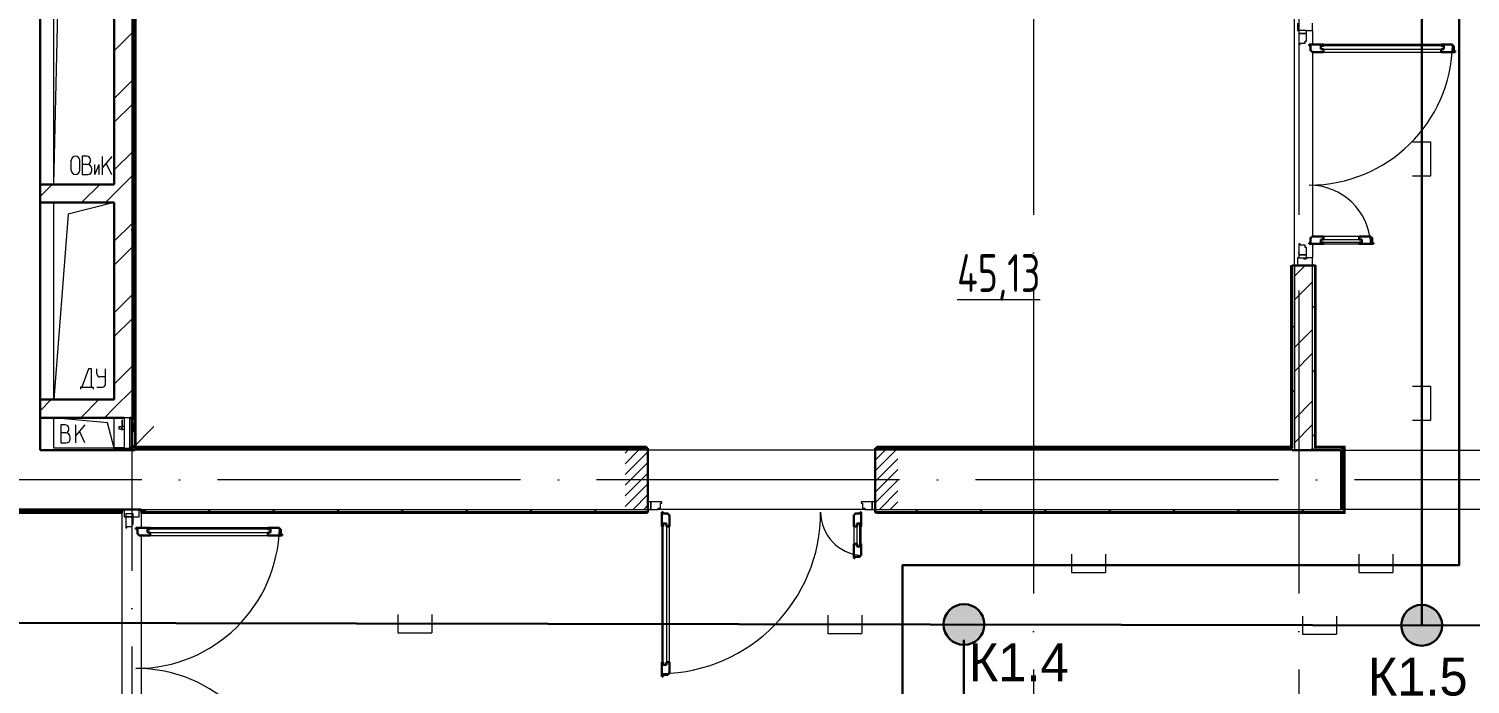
# Model space of a CAD drawing. Header units: millimetres. Extents: x -421858 to 614926, y -468665 to 141641.
# Drawn here: x -41337 to -31828, y -12890 to -8565 of the extents above; entities that cross this region are included whole.
import ezdxf

# ---------------------------------------------------------------- set-up
doc = ezdxf.new("R2010")
doc.units = ezdxf.units.MM
for name, pattern in [('ADSK_Линия сетки', [25, 20, -2.5, 0, -2.5]), ('ADSK_Сверху', [450, 300, -150]), ('ADSK_Штриховая_ш2 п1_5', [4.5, 3, -1.5])]:
    doc.linetypes.add(name, pattern=pattern)
for name, color, linetype, lineweight in [('RC-Линии_связи-Адресные', 5, 'Continuous', 30), ('Витраж', 7, 'Continuous', 9), ('Двери', 252, 'Continuous', 9), ('Линии', 252, 'Continuous', 9), ('лс', 5, 'Continuous', 30), ('Марки помещений', 252, 'Continuous', 20), ('Оборудование', 8, 'Continuous', 18), ('Ограждение', 252, 'Continuous', 9), ('Оси', 252, 'Continuous', 9), ('Перекрытие', 252, 'Continuous', 18), ('Стены внутренние', 7, 'Continuous', 18), ('Стены наружные', 7, 'Continuous', 18), ('Стены разрез', 252, 'Continuous', 30), ('Стены штриховка', 252, 'Continuous', 9), ('СУ Часофикация', 205, 'Continuous', 30)]:
    doc.layers.add(name, color=color, linetype=linetype, lineweight=lineweight)
doc.layers.add('RC-Таблицы', color=7, linetype='Continuous')
doc.layers.add('Двери открывание', color=7, linetype='Continuous', lineweight=9, true_color=0xc0c0c0)
doc.styles.add('GOST Common_3', font='', dxfattribs={"height": 3.5})
doc.styles.add('Mipgost_5', font='', dxfattribs={"height": 250})
doc.styles.get('GOST Common_3').set_extended_font_data('GOST 2.304 type A')
doc.styles.get('Mipgost_5').set_extended_font_data('Mipgost')
pattern_1 = [(0, (-32121.8, 98), (0, 600), []), (90, (-32121.8, 98), (-600, 4e-14), [])]

# ---------------------------------------------------------------- blocks, each defined once
blk = doc.blocks.new('1 этаж')
at = {"layer": 'Двери', "lineweight": 18, "true_color": 0x636466}
h = blk.add_hatch(dxfattribs=at)
h.set_pattern_fill('FP_2', color=251, angle=180, style=0, pattern_type=2)
h.set_pattern_definition([(225, (-36377.8, -11541.73), (35.3553, -35.3553), [])])
h.paths.add_polyline_path([(-35602.8, -11736.7), (-35602.8, -11346.7), (-35752.8, -11346.7), (-35752.8, -11736.7)])
h.paths.add_polyline_path([(-37402.8, -11736.7), (-37252.8, -11736.7), (-37252.8, -11346.7), (-37402.8, -11346.7)])
at = {"layer": 'Ограждение', "true_color": 0x636466}
h = blk.add_hatch(dxfattribs=at)
h.set_pattern_fill('FP_25', color=251, style=0, pattern_type=2)
h.set_pattern_definition(pattern_1)
h.paths.add_polyline_path([(-40637.8, -11331.7), (-40627.8, -11321.7), (-40627.8, -5506.7), (-40637.8, -5516.7), (-40637.8, -11115)])
h = blk.add_hatch(dxfattribs=at)
h.set_pattern_fill('FP_25', color=251, style=0, pattern_type=2)
h.set_pattern_definition(pattern_1)
h.paths.add_polyline_path([(-33002.8, -11331.7), (-33002.8, -10126.7), (-33012.8, -10126.7), (-33012.8, -11321.7)])
h = blk.add_hatch(dxfattribs=at)
h.set_pattern_fill('FP_26', color=251, style=0, pattern_type=2)
h.set_pattern_definition(pattern_1)
h.paths.add_polyline_path([(-32847.8, -11326.7), (-32842.8, -11321.7), (-32842.8, -10126.7), (-32847.8, -10126.7), (-32847.8, -11115)])
h = blk.add_hatch(dxfattribs=at)
h.set_pattern_fill('FP_25', color=251, style=0, pattern_type=2)
h.set_pattern_definition(pattern_1)
h.paths.add_polyline_path([(-37262.8, -11331.7), (-37262.8, -11321.7), (-40627.8, -11321.7), (-40637.8, -11331.7), (-39502.4, -11331.7)])
h = blk.add_hatch(dxfattribs=at)
h.set_pattern_fill('FP_25', color=251, style=0, pattern_type=2)
h.set_pattern_definition(pattern_1)
h.paths.add_polyline_path([(-35742.8, -11331.7), (-33002.8, -11331.7), (-33012.8, -11321.7), (-35742.8, -11321.7)])
h = blk.add_hatch(dxfattribs=at)
h.set_pattern_fill('FP_25', color=251, style=0, pattern_type=2)
h.set_pattern_definition(pattern_1)
h.paths.add_polyline_path([(-32662.8, -11326.7), (-32657.8, -11326.7), (-32652.8, -11321.7), (-32842.8, -11321.7), (-32847.8, -11326.7), (-32677.8, -11326.7)])
h = blk.add_hatch(dxfattribs=at)
h.set_pattern_fill('FP_26', color=251, style=0, pattern_type=2)
h.set_pattern_definition(pattern_1)
h.paths.add_polyline_path([(-40735.3, -11761.7), (-40720.3, -11761.7), (-40720.3, -11751.7), (-40735.3, -11751.7), (-40735.3, -11756.7), (-42692.8, -11756.7), (-42697.8, -11761.7), (-40937.5, -11761.7)])
h = blk.add_hatch(dxfattribs=at)
h.set_pattern_fill('FP_25', color=251, style=0, pattern_type=2)
h.set_pattern_definition(pattern_1)
h.paths.add_polyline_path([(-37262.8, -11761.7), (-37262.8, -11756.7), (-40580.3, -11756.7), (-40580.3, -11751.7), (-40595.3, -11751.7), (-40595.3, -11761.7), (-39502.4, -11761.7)])
h = blk.add_hatch(dxfattribs=at)
h.set_pattern_fill('FP_25', color=251, style=0, pattern_type=2)
h.set_pattern_definition(pattern_1)
h.paths.add_polyline_path([(-32652.8, -11761.7), (-32657.8, -11756.7), (-35742.8, -11756.7), (-35742.8, -11761.7), (-32656.6, -11761.7)])
at = {"color": 251, "lineweight": 18, "true_color": 0x636466}
for p, q in [((-41172.8, -9591.7), (-41172.8, -5651.7)), ((-41172.8, -9591.7), (-41077.8, -5734.9)), ((-40953.9, -9406.4), (-40983.9, -9406.4)), ((-40983.9, -9406.4), (-40983.9, -9526.4)), ((-40789.8, -9408.5), (-40849.8, -9480)), ((-40849.8, -9528.5), (-40849.8, -9408.5)), ((-41058.1, -9497.7), (-41058.1, -9435.1)), ((-41000.8, -9497.7), (-41000.8, -9435.1)), ((-40950.6, -9459.8), (-40983.9, -9459.8)), ((-40930.6, -9439.8), (-40930.6, -9429.8)), ((-40920.6, -9499.8), (-40920.6, -9489.8)), ((-40901.5, -9526.4), (-40872.8, -9459.8)), ((-40901.5, -9526.4), (-40901.5, -9459.8)), ((-40872.8, -9526.4), (-40872.8, -9459.8)), ((-40789.8, -9528.5), (-40825.7, -9451.3)), ((-40983.9, -9526.4), (-40947.3, -9526.4)), ((-41172.8, -11011.7), (-41172.8, -9711.7)), ((-41078.2, -9787.9), (-41172.8, -11011.7)), ((-40772.8, -9711.7), (-41078.2, -9787.9)), ((-40942.1, -10809.2), (-40986, -10929.1)), ((-40922.5, -10809.2), (-40942.1, -10809.2)), ((-40922.6, -10929.2), (-40922.5, -10809.2)), ((-40888.4, -10842.6), (-40888.3, -10809.3)), ((-40831.1, -10909.4), (-40831, -10809.4)), ((-40996, -10929.1), (-40996, -10944.1)), ((-40986, -10929.1), (-40996, -10929.1)), ((-40986, -10929.1), (-40922.6, -10929.2)), ((-40922.6, -10929.2), (-40912.6, -10929.2)), ((-40912.6, -10929.2), (-40912.7, -10944.2)), ((-40888.5, -10929.3), (-40851.1, -10929.3)), ((-40831, -10862.7), (-40868.4, -10862.6)), ((-40818, -11166.5), (-41172.8, -11131.7)), ((-41172.8, -11331.7), (-41172.8, -11131.7)), ((-41096.7, -11178), (-41126.7, -11178)), ((-41126.7, -11178), (-41126.7, -11298)), ((-41073.3, -11211.3), (-41073.3, -11201.3)), ((-40966.7, -11178), (-41026.7, -11249.5)), ((-41026.7, -11298), (-41026.7, -11178)), ((-40772.8, -11331.7), (-40818, -11166.5)), ((-41093.3, -11231.3), (-41126.7, -11231.3)), ((-41126.7, -11298), (-41090, -11298)), ((-41063.3, -11271.3), (-41063.3, -11261.3)), ((-40966.7, -11298), (-41002.6, -11220.9)), ((-40772.8, -11331.7), (-41172.8, -11331.7))]:
    blk.add_line(p, q, dxfattribs=at)
for centre, radius, start, end in [((-41029.4, -9435.1), 28.7, 0, 180), ((-40953.9, -9429.8), 23.3, 0, 90), ((-41029.4, -9497.7), 28.7, 180, 0), ((-40950.6, -9439.8), 20, 270, 0), ((-40950.6, -9489.8), 30, 0, 90), ((-40947.3, -9499.8), 26.7, 270, 0), ((-40868.4, -10842.6), 20, 179.91297, 269.91297), ((-40851.1, -10909.3), 20, 269.91297, 359.91297), ((-41096.7, -11201.3), 23.3, 0, 90), ((-41093.3, -11211.3), 20, 270, 0), ((-41093.3, -11261.3), 30, 0, 90), ((-41090, -11271.3), 26.7, 270, 0)]:
    blk.add_arc(centre, radius, start, end, dxfattribs=at)
at = {"layer": 'Витраж', "color": 251, "lineweight": 18, "true_color": 0x636466, "extrusion": (0, 0, -1)}
for p, q in [((-32967.8, -8526.7), (-32967.8, -8576.7)), ((-32867.8, -8576.7), (-32867.8, -8526.7)), ((-32967.8, -8576.7), (-32957.8, -8576.7)), ((-32907.8, -8576.7), (-32867.8, -8576.7)), ((-32967.8, -10076.7), (-32967.8, -10126.7)), ((-32957.8, -10076.7), (-32967.8, -10076.7)), ((-32867.8, -10076.7), (-32907.8, -10076.7)), ((-32867.8, -10126.7), (-32867.8, -10076.7)), ((-32967.8, -10126.7), (-32867.8, -10126.7))]:
    blk.add_line(p, q, dxfattribs=at)
at = {"layer": 'Витраж', "color": 251, "lineweight": 18, "true_color": 0x636466}
for p, q in [((-40707.8, -11736.7), (-40707.8, -11786.7)), ((-40607.8, -11736.7), (-40707.8, -11736.7)), ((-40707.8, -11786.7), (-40697.8, -11786.7)), ((-40647.8, -11786.7), (-40607.8, -11786.7)), ((-40607.8, -11786.7), (-40607.8, -11736.7))]:
    blk.add_line(p, q, dxfattribs=at)
at = {"layer": 'Двери', "color": 251, "true_color": 0x636466}
for p, q in [((-32907.8, -8576.7), (-32957.8, -8576.7)), ((-32957.8, -8576.7), (-32957.8, -8596.7)), ((-32957.8, -8596.7), (-32907.8, -8596.7)), ((-32907.8, -8596.7), (-32957.8, -8596.7)), ((-32957.8, -8596.7), (-32957.8, -8668.7)), ((-32915.8, -8659.7), (-32915.8, -8645.7)), ((-32915.8, -8645.7), (-32907.8, -8645.7)), ((-32907.8, -8596.7), (-32907.8, -8576.7)), ((-32907.8, -8645.7), (-32907.8, -8596.7)), ((-32957.8, -8668.7), (-32949.8, -8668.7)), ((-32949.8, -8668.7), (-32949.8, -8659.7)), ((-32949.8, -8659.7), (-32915.8, -8659.7)), ((-32813.8, -8677.7), (-32813.8, -8698.7)), ((-32001.8, -8677.7), (-32813.8, -8677.7)), ((-32813.8, -8698.7), (-32001.8, -8698.7)), ((-32019.8, -8668.7), (-32795.8, -8668.7)), ((-32795.8, -8718.7), (-32019.8, -8718.7)), ((-32001.8, -8698.7), (-32001.8, -8677.7)), ((-32813.8, -9954.7), (-32541.8, -9954.7)), ((-32813.8, -9975.7), (-32813.8, -9954.7)), ((-32541.8, -9975.7), (-32813.8, -9975.7)), ((-32559.8, -9934.7), (-32795.8, -9934.7)), ((-32541.8, -9954.7), (-32541.8, -9975.7)), ((-32949.8, -9984.7), (-32957.8, -9984.7)), ((-32957.8, -9984.7), (-32957.8, -10056.7)), ((-32907.8, -10056.7), (-32957.8, -10056.7)), ((-32957.8, -10056.7), (-32957.8, -10076.7)), ((-32957.8, -10056.7), (-32907.8, -10056.7)), ((-32957.8, -10076.7), (-32907.8, -10076.7)), ((-32949.8, -9993.7), (-32949.8, -9984.7)), ((-32915.8, -9993.7), (-32949.8, -9993.7)), ((-32915.8, -10007.7), (-32915.8, -9993.7)), ((-32907.8, -10007.7), (-32915.8, -10007.7)), ((-32907.8, -10056.7), (-32907.8, -10007.7)), ((-32907.8, -10076.7), (-32907.8, -10056.7)), ((-32795.8, -9984.7), (-32559.8, -9984.7)), ((-37252.8, -11686.7), (-37252.8, -11736.7)), ((-37232.8, -11686.7), (-37252.8, -11686.7)), ((-37232.8, -11736.7), (-37232.8, -11686.7)), ((-37160.8, -11686.7), (-37232.8, -11686.7)), ((-37232.8, -11686.7), (-37232.8, -11736.7)), ((-37169.8, -11728.7), (-37169.8, -11694.7)), ((-37169.8, -11694.7), (-37160.8, -11694.7)), ((-37160.8, -11694.7), (-37160.8, -11686.7)), ((-35772.8, -11686.7), (-35844.8, -11686.7)), ((-35844.8, -11686.7), (-35844.8, -11694.7)), ((-35844.8, -11694.7), (-35835.8, -11694.7)), ((-35835.8, -11694.7), (-35835.8, -11728.7)), ((-35752.8, -11686.7), (-35772.8, -11686.7)), ((-35772.8, -11686.7), (-35772.8, -11736.7)), ((-35772.8, -11736.7), (-35772.8, -11686.7)), ((-35752.8, -11736.7), (-35752.8, -11686.7)), ((-40647.8, -11766.7), (-40697.8, -11766.7)), ((-40697.8, -11766.7), (-40697.8, -11786.7)), ((-40697.8, -11786.7), (-40647.8, -11786.7)), ((-40647.8, -11786.7), (-40697.8, -11786.7)), ((-40697.8, -11786.7), (-40697.8, -11858.7)), ((-40647.8, -11786.7), (-40647.8, -11766.7)), ((-40647.8, -11835.7), (-40647.8, -11786.7)), ((-37252.8, -11736.7), (-37232.8, -11736.7)), ((-37232.8, -11736.7), (-37183.8, -11736.7)), ((-37183.8, -11736.7), (-37183.8, -11728.7)), ((-37183.8, -11728.7), (-37169.8, -11728.7)), ((-35835.8, -11728.7), (-35821.8, -11728.7)), ((-35821.8, -11728.7), (-35821.8, -11736.7)), ((-35821.8, -11736.7), (-35772.8, -11736.7)), ((-35772.8, -11736.7), (-35752.8, -11736.7)), ((-40697.8, -11858.7), (-40689.8, -11858.7)), ((-40689.8, -11858.7), (-40689.8, -11849.7)), ((-40689.8, -11849.7), (-40655.8, -11849.7)), ((-40655.8, -11849.7), (-40655.8, -11835.7)), ((-40655.8, -11835.7), (-40647.8, -11835.7)), ((-40553.8, -11867.7), (-40553.8, -11888.7)), ((-39741.8, -11867.7), (-40553.8, -11867.7)), ((-39759.8, -11858.7), (-40535.8, -11858.7)), ((-39741.8, -11888.7), (-39741.8, -11867.7)), ((-37160.8, -11848.7), (-37160.8, -12744.7)), ((-37151.8, -11830.7), (-37130.8, -11830.7)), ((-37151.8, -12762.7), (-37151.8, -11830.7)), ((-37130.8, -11830.7), (-37130.8, -12762.7)), ((-37110.8, -12744.7), (-37110.8, -11848.7)), ((-35894.8, -11848.7), (-35894.8, -11964.7)), ((-35874.8, -11830.7), (-35874.8, -11982.7)), ((-35853.8, -11830.7), (-35874.8, -11830.7)), ((-35853.8, -11982.7), (-35853.8, -11830.7)), ((-35844.8, -11964.7), (-35844.8, -11848.7)), ((-40553.8, -11888.7), (-39741.8, -11888.7)), ((-40535.8, -11908.7), (-39759.8, -11908.7)), ((-35874.8, -11982.7), (-35853.8, -11982.7)), ((-37130.8, -12762.7), (-37151.8, -12762.7))]:
    blk.add_line(p, q, dxfattribs=at)
at = {"layer": 'Двери', "color": 251, "lineweight": 30, "true_color": 0x636466}
for p, q in [((-32795.8, -8668.7), (-32889.8, -8668.7)), ((-32889.8, -8668.7), (-32889.8, -8676.7)), ((-32889.8, -8676.7), (-32880.8, -8676.7)), ((-32880.8, -8676.7), (-32880.8, -8710.7)), ((-32880.8, -8710.7), (-32871.8, -8710.7)), ((-32871.8, -8710.7), (-32871.8, -8718.7)), ((-32871.8, -8718.7), (-32795.8, -8718.7)), ((-32813.8, -8677.7), (-32795.8, -8677.7)), ((-32813.8, -8698.7), (-32813.8, -8677.7)), ((-32795.8, -8698.7), (-32813.8, -8698.7)), ((-32795.8, -8677.7), (-32795.8, -8668.7)), ((-32795.8, -8718.7), (-32795.8, -8698.7)), ((-31943.8, -8668.7), (-32019.8, -8668.7)), ((-32019.8, -8677.7), (-32019.8, -8668.7)), ((-32001.8, -8677.7), (-32019.8, -8677.7)), ((-32019.8, -8698.7), (-32001.8, -8698.7)), ((-32019.8, -8718.7), (-32019.8, -8698.7)), ((-32019.8, -8718.7), (-31925.8, -8718.7)), ((-32001.8, -8698.7), (-32001.8, -8677.7)), ((-31943.8, -8676.7), (-31943.8, -8668.7)), ((-31934.8, -8676.7), (-31943.8, -8676.7)), ((-31934.8, -8710.7), (-31934.8, -8676.7)), ((-31925.8, -8710.7), (-31934.8, -8710.7)), ((-31925.8, -8718.7), (-31925.8, -8710.7)), ((-32880.8, -9976.7), (-32889.8, -9976.7)), ((-32889.8, -9976.7), (-32889.8, -9984.7)), ((-32880.8, -9942.7), (-32880.8, -9976.7)), ((-32871.8, -9942.7), (-32880.8, -9942.7)), ((-32795.8, -9934.7), (-32871.8, -9934.7)), ((-32871.8, -9934.7), (-32871.8, -9942.7)), ((-32795.8, -9954.7), (-32813.8, -9954.7)), ((-32813.8, -9954.7), (-32813.8, -9975.7)), ((-32813.8, -9975.7), (-32795.8, -9975.7)), ((-32795.8, -9934.7), (-32795.8, -9954.7)), ((-32795.8, -9975.7), (-32795.8, -9984.7)), ((-32483.8, -9934.7), (-32559.8, -9934.7)), ((-32559.8, -9934.7), (-32559.8, -9954.7)), ((-32559.8, -9954.7), (-32541.8, -9954.7)), ((-32559.8, -9975.7), (-32559.8, -9984.7)), ((-32541.8, -9975.7), (-32559.8, -9975.7)), ((-32541.8, -9954.7), (-32541.8, -9975.7)), ((-32483.8, -9942.7), (-32483.8, -9934.7)), ((-32474.8, -9942.7), (-32483.8, -9942.7)), ((-32474.8, -9976.7), (-32474.8, -9942.7)), ((-32465.8, -9976.7), (-32474.8, -9976.7)), ((-32465.8, -9984.7), (-32465.8, -9976.7)), ((-32889.8, -9984.7), (-32795.8, -9984.7)), ((-32559.8, -9984.7), (-32465.8, -9984.7)), ((-37152.8, -11754.7), (-37160.8, -11754.7)), ((-37160.8, -11754.7), (-37160.8, -11848.7)), ((-37152.8, -11763.7), (-37152.8, -11754.7)), ((-37118.8, -11763.7), (-37152.8, -11763.7)), ((-37118.8, -11772.7), (-37118.8, -11763.7)), ((-37110.8, -11772.7), (-37118.8, -11772.7)), ((-37110.8, -11848.7), (-37110.8, -11772.7)), ((-35886.8, -11772.7), (-35894.8, -11772.7)), ((-35894.8, -11772.7), (-35894.8, -11848.7)), ((-35886.8, -11763.7), (-35886.8, -11772.7)), ((-35852.8, -11763.7), (-35886.8, -11763.7)), ((-35844.8, -11754.7), (-35852.8, -11754.7)), ((-35852.8, -11754.7), (-35852.8, -11763.7)), ((-35844.8, -11848.7), (-35844.8, -11754.7)), ((-40535.8, -11858.7), (-40629.8, -11858.7)), ((-40629.8, -11858.7), (-40629.8, -11866.7)), ((-40629.8, -11866.7), (-40620.8, -11866.7)), ((-40620.8, -11866.7), (-40620.8, -11900.7)), ((-40553.8, -11867.7), (-40535.8, -11867.7)), ((-40553.8, -11888.7), (-40553.8, -11867.7)), ((-40535.8, -11867.7), (-40535.8, -11858.7)), ((-39683.8, -11858.7), (-39759.8, -11858.7)), ((-39759.8, -11867.7), (-39759.8, -11858.7)), ((-39741.8, -11867.7), (-39759.8, -11867.7)), ((-39741.8, -11888.7), (-39741.8, -11867.7)), ((-39683.8, -11866.7), (-39683.8, -11858.7)), ((-39674.8, -11866.7), (-39683.8, -11866.7)), ((-39674.8, -11900.7), (-39674.8, -11866.7)), ((-37151.8, -11848.7), (-37160.8, -11848.7)), ((-37151.8, -11830.7), (-37151.8, -11848.7)), ((-37130.8, -11830.7), (-37151.8, -11830.7)), ((-37130.8, -11848.7), (-37130.8, -11830.7)), ((-37110.8, -11848.7), (-37130.8, -11848.7)), ((-35894.8, -11848.7), (-35874.8, -11848.7)), ((-35874.8, -11848.7), (-35874.8, -11830.7)), ((-35874.8, -11830.7), (-35853.8, -11830.7)), ((-35853.8, -11830.7), (-35853.8, -11848.7)), ((-35853.8, -11848.7), (-35844.8, -11848.7)), ((-40620.8, -11900.7), (-40611.8, -11900.7)), ((-40611.8, -11900.7), (-40611.8, -11908.7)), ((-40611.8, -11908.7), (-40535.8, -11908.7)), ((-40535.8, -11888.7), (-40553.8, -11888.7)), ((-40535.8, -11908.7), (-40535.8, -11888.7)), ((-39759.8, -11888.7), (-39741.8, -11888.7)), ((-39759.8, -11908.7), (-39759.8, -11888.7)), ((-39759.8, -11908.7), (-39665.8, -11908.7)), ((-39665.8, -11900.7), (-39674.8, -11900.7)), ((-39665.8, -11908.7), (-39665.8, -11900.7)), ((-35894.8, -11964.7), (-35894.8, -12058.7)), ((-35894.8, -11964.7), (-35874.8, -11964.7)), ((-35874.8, -11964.7), (-35874.8, -11982.7)), ((-35853.8, -11964.7), (-35844.8, -11964.7)), ((-35853.8, -11982.7), (-35853.8, -11964.7)), ((-35844.8, -12040.7), (-35844.8, -11964.7)), ((-35894.8, -12058.7), (-35886.8, -12058.7)), ((-35886.8, -12058.7), (-35886.8, -12049.7)), ((-35886.8, -12049.7), (-35852.8, -12049.7)), ((-35874.8, -11982.7), (-35853.8, -11982.7)), ((-35852.8, -12049.7), (-35852.8, -12040.7)), ((-35852.8, -12040.7), (-35844.8, -12040.7)), ((-37160.8, -12744.7), (-37160.8, -12838.7)), ((-37151.8, -12744.7), (-37160.8, -12744.7)), ((-37152.8, -12838.7), (-37152.8, -12829.7)), ((-37152.8, -12829.7), (-37118.8, -12829.7)), ((-37151.8, -12762.7), (-37151.8, -12744.7)), ((-37130.8, -12762.7), (-37151.8, -12762.7)), ((-37130.8, -12744.7), (-37130.8, -12762.7)), ((-37110.8, -12744.7), (-37130.8, -12744.7)), ((-37118.8, -12829.7), (-37118.8, -12820.7)), ((-37118.8, -12820.7), (-37110.8, -12820.7)), ((-37110.8, -12820.7), (-37110.8, -12744.7)), ((-37160.8, -12838.7), (-37152.8, -12838.7))]:
    blk.add_line(p, q, dxfattribs=at)
at = {"layer": 'Двери', "color": 251, "linetype": 'ADSK_Штриховая_ш2 п1_5', "true_color": 0x636466}
for p, q in [((-37252.8, -11346.7), (-37402.8, -11346.7)), ((-37252.8, -11736.7), (-37252.8, -11346.7)), ((-35602.8, -11346.7), (-35752.8, -11346.7)), ((-35752.8, -11346.7), (-35752.8, -11736.7)), ((-37402.8, -11736.7), (-37252.8, -11736.7)), ((-35752.8, -11736.7), (-35602.8, -11736.7))]:
    blk.add_line(p, q, dxfattribs=at)
at = {"layer": 'Двери открывание', "color": 251, "true_color": 0x636466}
for centre, radius, start, end in [((-32889.8, -8650.7), 946, 270, 358.90974), ((-32889.8, -10002.7), 406, 2.54104, 90), ((-37178.8, -11754.7), 1066, 270.96752, 0), ((-35826.8, -11754.7), 286, 180, 266.39159), ((-40629.8, -11840.7), 946, 270, 358.90974), ((-40629.8, -13732.7), 946, 1.09026, 90)]:
    blk.add_arc(centre, radius, start, end, dxfattribs=at)
at = {"layer": 'Линии', "color": 251, "linetype": 'ADSK_Сверху', "ltscale": 100, "true_color": 0x636466}
for p, q in [((-32677.8, -11346.7), (-30657.8, -11346.7)), ((-30657.8, -11736.7), (-32677.8, -11736.7))]:
    blk.add_line(p, q, dxfattribs=at)
at = {"layer": 'Оборудование', "color": 251, "true_color": 0x636466}
for p, q in [((-40725.7, -11192.1), (-40743.1, -11192.1)), ((-40743.1, -11192.1), (-40743.1, -11204.4)), ((-40743.1, -11204.4), (-40725.7, -11204.4)), ((-40723.7, -11190.2), (-40725.7, -11192.1)), ((-40725.7, -11192.1), (-40725.7, -11204.4)), ((-40725.7, -11204.4), (-40723.7, -11206.3)), ((-40707.8, -11188.6), (-40723.7, -11188.6)), ((-40723.7, -11188.6), (-40723.7, -11207.9)), ((-40723.7, -11207.9), (-40707.8, -11207.9)), ((-40723.2, -11147.6), (-40723.2, -11193.4)), ((-40718.2, -11147.6), (-40723.2, -11147.6)), ((-40723.2, -11203.1), (-40723.2, -11211.3)), ((-40723.2, -11211.3), (-40718.2, -11211.3)), ((-40718.2, -11193.4), (-40718.2, -11147.6)), ((-40718.2, -11211.3), (-40718.2, -11203.1)), ((-40671.4, -11131.7), (-40707.8, -11131.7)), ((-40707.8, -11131.7), (-40707.8, -11331.7)), ((-40670.5, -11330.8), (-40670.5, -11132.6)), ((-40660.8, -11138.7), (-40670.5, -11138.7)), ((-40660.8, -11159.7), (-40659.4, -11159.7)), ((-40660.8, -11159.7), (-40659.4, -11159.7)), ((-40659.8, -11323.8), (-40659.8, -11139.7)), ((-40652.8, -11150.7), (-40658.3, -11150.7)), ((-40652.8, -11312.7), (-40652.8, -11150.7)), ((-40650.8, -11159.7), (-40652.8, -11159.7)), ((-40652.8, -11331.7), (-40511.4, -11190.3)), ((-40650.8, -11163.7), (-40650.8, -11159.7)), ((-40650.8, -11163.7), (-40650.8, -11224.2)), ((-40659.4, -11303.7), (-40660.8, -11303.7)), ((-40660.8, -11303.7), (-40659.3, -11303.7)), ((-40658.3, -11312.7), (-40652.8, -11312.7)), ((-40652.8, -11228.2), (-40650.8, -11228.2)), ((-40650.8, -11228.2), (-40650.8, -11224.2)), ((-40707.8, -11331.7), (-40671.4, -11331.7)), ((-40670.5, -11324.7), (-40660.8, -11324.7))]:
    blk.add_line(p, q, dxfattribs=at)
for points, knots in [([(-40670.5, -11132.6), (-40670.5, -11132.6), (-40670.5, -11132.4), (-40670.6, -11132.3), (-40670.6, -11132.2), (-40670.8, -11132), (-40671, -11131.8), (-40671.2, -11131.8), (-40671.3, -11131.7), (-40671.4, -11131.7)], [0, 0, 0, 0, 0.166667, 0.25, 0.333333, 0.5, 0.666667, 0.833333, 1, 1, 1, 1]), ([(-40659.8, -11139.7), (-40659.8, -11139.6), (-40659.8, -11139.5), (-40659.9, -11139.3), (-40659.9, -11139.2), (-40660, -11139.1), (-40660.1, -11139), (-40660.3, -11138.8), (-40660.5, -11138.8), (-40660.7, -11138.7), (-40660.8, -11138.7)], [0, 0, 0, 0, 0.166667, 0.25, 0.333333, 0.416667, 0.541667, 0.666667, 0.833333, 1, 1, 1, 1]), ([(-40658.3, -11150.7), (-40658.4, -11150.7), (-40658.6, -11150.7), (-40658.9, -11150.6), (-40659, -11150.5), (-40659.2, -11150.4), (-40659.4, -11150.3), (-40659.5, -11150.1), (-40659.6, -11150), (-40659.7, -11149.8), (-40659.8, -11149.5), (-40659.8, -11149.3), (-40659.8, -11149.2)], [0, 0, 0, 0, 0.166667, 0.25, 0.333333, 0.416667, 0.5, 0.583333, 0.666667, 0.75, 0.833333, 1, 1, 1, 1]), ([(-40659.8, -11314.3), (-40659.8, -11314.1), (-40659.8, -11313.9), (-40659.7, -11313.7), (-40659.6, -11313.5), (-40659.5, -11313.3), (-40659.4, -11313.2), (-40659.2, -11313), (-40659, -11312.9), (-40658.9, -11312.8), (-40658.6, -11312.8), (-40658.4, -11312.7), (-40658.3, -11312.7)], [-1, -1, -1, -1, -0.833333, -0.75, -0.666667, -0.583333, -0.5, -0.416667, -0.333333, -0.25, -0.166667, 0, 0, 0, 0]), ([(-40671.4, -11331.7), (-40671.3, -11331.7), (-40671.2, -11331.7), (-40671, -11331.6), (-40670.8, -11331.5), (-40670.6, -11331.3), (-40670.6, -11331.2), (-40670.5, -11331), (-40670.5, -11330.9), (-40670.5, -11330.8)], [-1, -1, -1, -1, -0.833333, -0.666667, -0.5, -0.333333, -0.25, -0.166667, 0, 0, 0, 0]), ([(-40660.8, -11324.7), (-40660.7, -11324.7), (-40660.5, -11324.7), (-40660.3, -11324.6), (-40660.1, -11324.5), (-40660, -11324.4), (-40659.9, -11324.3), (-40659.9, -11324.1), (-40659.8, -11324), (-40659.8, -11323.9), (-40659.8, -11323.8)], [-1, -1, -1, -1, -0.833333, -0.666667, -0.541667, -0.416667, -0.333333, -0.25, -0.166667, 0, 0, 0, 0])]:
    blk.add_open_spline(points, degree=3, knots=knots, dxfattribs=at)
at = {"layer": 'Ограждение', "color": 251, "true_color": 0x636466}
for p, q in [((-40627.8, -11321.7), (-40627.8, -5506.7)), ((-33012.8, -10126.7), (-33002.8, -10126.7)), ((-33012.8, -10126.7), (-33012.8, -11321.7)), ((-32847.8, -10126.7), (-32842.8, -10126.7)), ((-32842.8, -11321.7), (-32842.8, -10126.7)), ((-40627.8, -11321.7), (-40637.8, -11331.7)), ((-37262.8, -11321.7), (-40627.8, -11321.7)), ((-37262.8, -11321.7), (-37262.8, -11331.7)), ((-35742.8, -11331.7), (-35742.8, -11321.7)), ((-33012.8, -11321.7), (-35742.8, -11321.7)), ((-33012.8, -11321.7), (-33002.8, -11331.7)), ((-32842.8, -11321.7), (-32847.8, -11326.7)), ((-32652.8, -11321.7), (-32842.8, -11321.7)), ((-32652.8, -11321.7), (-32657.8, -11326.7)), ((-32652.8, -11761.7), (-32652.8, -11321.7)), ((-42697.8, -11761.7), (-40720.3, -11761.7)), ((-40720.3, -11751.7), (-40720.3, -11761.7)), ((-40595.3, -11761.7), (-40595.3, -11751.7)), ((-40595.3, -11761.7), (-37262.8, -11761.7)), ((-37262.8, -11756.7), (-37262.8, -11761.7)), ((-35742.8, -11761.7), (-35742.8, -11756.7)), ((-35742.8, -11761.7), (-32652.8, -11761.7)), ((-32652.8, -11761.7), (-32657.8, -11756.7))]:
    blk.add_line(p, q, dxfattribs=at)
at = {"layer": 'Оси', "color": 251, "linetype": 'ADSK_Линия сетки', "ltscale": 100, "true_color": 0x636466}
for p, q in [((-34707.8, 32208.9), (-34707.8, -33767.9)), ((-32957.8, 32208.9), (-32957.8, -33767.9)), ((-40657.8, -2641.7), (-40657.8, -33767.9)), ((4409.5, -11541.7), (-72530.1, -11541.7))]:
    blk.add_line(p, q, dxfattribs=at)
at = {"layer": 'Перекрытие', "color": 251, "ltscale": 100, "true_color": 0x636466}
for p, q in [((-41172.8, -11331.7), (-41172.8, -11131.7)), ((-40772.8, -11331.7), (-41172.8, -11331.7)), ((-40720.3, -13841.7), (-40720.3, -11761.7))]:
    blk.add_line(p, q, dxfattribs=at)
at = {"layer": 'Стены внутренние', "color": 251, "lineweight": 30, "true_color": 0x636466}
for p, q in [((-41262.8, -9591.7), (-41262.8, -5651.7)), ((-41262.8, -11011.7), (-41262.8, -9711.7)), ((-41262.8, -11346.7), (-41262.8, -11131.7)), ((-40772.8, -11346.7), (-41262.8, -11346.7)), ((-37252.8, -11736.7), (-37252.8, -11346.7)), ((-35752.8, -11346.7), (-35752.8, -11736.7)), ((-32677.8, -11346.7), (-32867.8, -11346.7)), ((-40720.3, -11736.7), (-40595.3, -11736.7))]:
    blk.add_line(p, q, dxfattribs=at)
at = {"layer": 'Стены внутренние', "color": 251, "true_color": 0x636466}
for p, q in [((-33002.8, -11346.7), (-40637.8, -11346.7)), ((-40595.3, -11736.7), (-37252.8, -11736.7)), ((-35821.8, -11736.7), (-37183.8, -11736.7)), ((-35752.8, -11736.7), (-32677.8, -11736.7))]:
    blk.add_line(p, q, dxfattribs=at)
at = {"layer": 'Стены наружные', "color": 251, "lineweight": 30, "true_color": 0x636466}
for p, q in [((-40652.8, -5531.7), (-40652.8, -11150.7)), ((-40637.8, -11331.7), (-40637.8, -5516.7)), ((-40772.8, -5651.7), (-40772.8, -9591.7)), ((-40772.8, -9591.7), (-41262.8, -9591.7)), ((-41262.8, -9591.7), (-41262.8, -9711.7)), ((-41262.8, -9711.7), (-40772.8, -9711.7)), ((-40772.8, -9711.7), (-40772.8, -11011.7)), ((-32847.8, -10126.7), (-33002.8, -10126.7)), ((-33002.8, -10126.7), (-33002.8, -11331.7)), ((-32847.8, -11326.7), (-32847.8, -10126.7)), ((-40772.8, -11011.7), (-41262.8, -11011.7)), ((-41262.8, -11011.7), (-41262.8, -11131.7)), ((-41262.8, -11131.7), (-40707.8, -11131.7)), ((-40671.2, -11131.7), (-40652.8, -11131.7)), ((-40652.8, -11312.7), (-40652.8, -11346.7)), ((-40772.8, -11331.7), (-40772.8, -11346.7)), ((-40707.8, -11331.7), (-40772.8, -11331.7)), ((-40772.8, -11346.7), (-40637.8, -11346.7)), ((-40652.8, -11331.7), (-40671.2, -11331.7)), ((-37252.8, -11331.7), (-40637.8, -11331.7)), ((-37252.8, -11346.7), (-37252.8, -11331.7)), ((-33002.8, -11331.7), (-35752.8, -11331.7)), ((-35752.8, -11331.7), (-35752.8, -11346.7)), ((-33002.8, -11346.7), (-32867.8, -11346.7)), ((-32867.8, -11346.7), (-32867.8, -11331.7)), ((-32847.8, -11331.7), (-32852.8, -11331.7)), ((-32657.8, -11326.7), (-32847.8, -11326.7)), ((-32662.8, -11331.7), (-32677.8, -11331.7)), ((-32677.8, -11346.7), (-32677.8, -11736.7)), ((-32662.8, -11736.7), (-32662.8, -11331.7)), ((-32657.8, -11756.7), (-32657.8, -11326.7)), ((-42692.8, -11756.7), (-40735.3, -11756.7)), ((-40720.3, -11751.7), (-42687.8, -11751.7)), ((-40720.3, -11736.7), (-41681.8, -11736.7)), ((-40735.3, -11756.7), (-40735.3, -11751.7)), ((-40720.3, -11751.7), (-40720.3, -11736.7)), ((-40595.3, -11736.7), (-40595.3, -11751.7)), ((-40595.3, -11751.7), (-40580.3, -11751.7)), ((-40580.3, -11751.7), (-40580.3, -11756.7)), ((-40580.3, -11756.7), (-37252.8, -11756.7)), ((-37252.8, -11756.7), (-37252.8, -11736.7)), ((-35752.8, -11736.7), (-35752.8, -11756.7)), ((-35752.8, -11756.7), (-32657.8, -11756.7))]:
    blk.add_line(p, q, dxfattribs=at)
at = {"layer": 'Стены наружные', "color": 251, "true_color": 0x636466}
for p, q in [((-32987.8, -10126.7), (-32987.8, -6526.7)), ((-32867.8, -8576.7), (-32867.8, -8668.7)), ((-32867.8, -8718.7), (-32867.8, -9934.7)), ((-32867.8, -9984.7), (-32867.8, -10076.7)), ((-40772.8, -11331.7), (-40772.8, -11131.7)), ((-40595.3, -11761.7), (-40595.3, -11858.7)), ((-40595.3, -11908.7), (-40595.3, -13664.7))]:
    blk.add_line(p, q, dxfattribs=at)
at = {"layer": 'Стены наружные', "color": 251, "linetype": 'Continuous', "lineweight": 9, "true_color": 0x636466}
for p, q in [((-40772.8, -8710.1), (-40652.8, -8590.1)), ((-40772.8, -9024.4), (-40652.8, -8904.4)), ((-40772.8, -9181.6), (-40652.8, -9061.6)), ((-40772.8, -9495.9), (-40652.8, -9375.9)), ((-41262.8, -9671.6), (-41182.9, -9591.7)), ((-40988.6, -9711.7), (-40868.6, -9591.7)), ((-40772.8, -9653.1), (-40652.8, -9533.1)), ((-40831.5, -9711.7), (-40772.8, -9653.1)), ((-40772.8, -9967.4), (-40652.8, -9847.4)), ((-40772.8, -10124.5), (-40652.8, -10004.5)), ((-32987.8, -10197.2), (-32917.3, -10126.7)), ((-32852.8, -10178.9), (-32847.8, -10173.9)), ((-32987.8, -10354.4), (-32867.8, -10234.4)), ((-32852.8, -10249.6), (-32847.8, -10244.6)), ((-40772.8, -10438.8), (-40652.8, -10318.8)), ((-32852.8, -10320.3), (-32847.8, -10315.3)), ((-32867.8, -10406.1), (-32852.8, -10391.1)), ((-32852.8, -10391.1), (-32847.8, -10386.1)), ((-32852.8, -10461.8), (-32847.8, -10456.8)), ((-40772.8, -10596), (-40652.8, -10476)), ((-33002.8, -10541.1), (-32987.8, -10526.1)), ((-32987.8, -10668.7), (-32867.8, -10548.7)), ((-32852.8, -10532.5), (-32847.8, -10527.5)), ((-32852.8, -10603.2), (-32847.8, -10598.2)), ((-32987.8, -10825.9), (-32867.8, -10705.9)), ((-32852.8, -10673.9), (-32847.8, -10668.9)), ((-32852.8, -10744.6), (-32847.8, -10739.6)), ((-40772.8, -10910.3), (-40652.8, -10790.3)), ((-32867.8, -10830.3), (-32852.8, -10815.3)), ((-32852.8, -10815.3), (-32847.8, -10810.3)), ((-32852.8, -10886), (-32847.8, -10881)), ((-41262.8, -11086), (-41188.5, -11011.7)), ((-40994.2, -11131.7), (-40874.2, -11011.7)), ((-40772.8, -11067.4), (-40652.8, -10947.4)), ((-33002.8, -10965.3), (-32987.8, -10950.3)), ((-32987.8, -11140.2), (-32867.8, -11020.2)), ((-32852.8, -10956.7), (-32847.8, -10951.7)), ((-32852.8, -11027.4), (-32847.8, -11022.4)), ((-40837.1, -11131.7), (-40772.8, -11067.4)), ((-32852.8, -11098.2), (-32847.8, -11093.2)), ((-32987.8, -11297.3), (-32867.8, -11177.3)), ((-32852.8, -11168.9), (-32847.8, -11163.9)), ((-32867.8, -11254.6), (-32852.8, -11239.6)), ((-32852.8, -11239.6), (-32847.8, -11234.6)), ((-32852.8, -11310.3), (-32847.8, -11305.3)), ((-40737.8, -11346.7), (-40722.8, -11331.7)), ((-40596.7, -11346.7), (-40581.7, -11331.7)), ((-40172.4, -11346.7), (-40157.4, -11331.7)), ((-39748.2, -11346.7), (-39733.2, -11331.7)), ((-39323.9, -11346.7), (-39308.9, -11331.7)), ((-38899.7, -11346.7), (-38884.7, -11331.7)), ((-38475.4, -11346.7), (-38460.4, -11331.7)), ((-38051.1, -11346.7), (-38036.1, -11331.7)), ((-37626.9, -11346.7), (-37611.9, -11331.7)), ((-35505.5, -11346.7), (-35490.5, -11331.7)), ((-35081.3, -11346.7), (-35066.3, -11331.7)), ((-34657, -11346.7), (-34642, -11331.7)), ((-34232.7, -11346.7), (-34217.7, -11331.7)), ((-33808.5, -11346.7), (-33793.5, -11331.7)), ((-33384.2, -11346.7), (-33369.2, -11331.7)), ((-32803.5, -11331.7), (-32798.5, -11326.7)), ((-32732.8, -11331.7), (-32727.8, -11326.7)), ((-32662.8, -11332.4), (-32662.1, -11331.7)), ((-32662.8, -11403.1), (-32657.8, -11398.1)), ((-32662.1, -11331.7), (-32657.8, -11327.4)), ((-32677.8, -11488.8), (-32662.8, -11473.8)), ((-32662.8, -11473.8), (-32657.8, -11468.8)), ((-32662.8, -11544.6), (-32657.8, -11539.6)), ((-32662.8, -11615.3), (-32657.8, -11610.3)), ((-32662.8, -11686), (-32657.8, -11681)), ((-41289.5, -11756.7), (-41284.5, -11751.7)), ((-41218.8, -11756.7), (-41213.8, -11751.7)), ((-41148.1, -11756.7), (-41143.1, -11751.7)), ((-41077.4, -11756.7), (-41072.4, -11751.7)), ((-41006.7, -11756.7), (-41001.7, -11751.7)), ((-41001.7, -11751.7), (-40986.7, -11736.7)), ((-40936, -11756.7), (-40931, -11751.7)), ((-40865.3, -11756.7), (-40860.3, -11751.7)), ((-40794.6, -11756.7), (-40789.6, -11751.7)), ((-40580.3, -11754.6), (-40577.4, -11751.7)), ((-40577.4, -11751.7), (-40562.4, -11736.7)), ((-40511.7, -11756.7), (-40506.7, -11751.7)), ((-40441, -11756.7), (-40436, -11751.7)), ((-40370.3, -11756.7), (-40365.3, -11751.7)), ((-40299.6, -11756.7), (-40294.6, -11751.7)), ((-40228.9, -11756.7), (-40223.9, -11751.7)), ((-40158.2, -11756.7), (-40153.2, -11751.7)), ((-40153.2, -11751.7), (-40138.2, -11736.7)), ((-40087.5, -11756.7), (-40082.5, -11751.7)), ((-40016.8, -11756.7), (-40011.8, -11751.7)), ((-39946, -11756.7), (-39941, -11751.7)), ((-39875.3, -11756.7), (-39870.3, -11751.7)), ((-39804.6, -11756.7), (-39799.6, -11751.7)), ((-39733.9, -11756.7), (-39728.9, -11751.7)), ((-39728.9, -11751.7), (-39713.9, -11736.7)), ((-39663.2, -11756.7), (-39658.2, -11751.7)), ((-39592.5, -11756.7), (-39587.5, -11751.7)), ((-39521.8, -11756.7), (-39516.8, -11751.7)), ((-39451.1, -11756.7), (-39446.1, -11751.7)), ((-39380.4, -11756.7), (-39375.4, -11751.7)), ((-39309.7, -11756.7), (-39304.7, -11751.7)), ((-39304.7, -11751.7), (-39289.7, -11736.7)), ((-39238.9, -11756.7), (-39233.9, -11751.7)), ((-39168.2, -11756.7), (-39163.2, -11751.7)), ((-39097.5, -11756.7), (-39092.5, -11751.7)), ((-39026.8, -11756.7), (-39021.8, -11751.7)), ((-38956.1, -11756.7), (-38951.1, -11751.7)), ((-38885.4, -11756.7), (-38880.4, -11751.7)), ((-38880.4, -11751.7), (-38865.4, -11736.7)), ((-38814.7, -11756.7), (-38809.7, -11751.7)), ((-38744, -11756.7), (-38739, -11751.7)), ((-38673.3, -11756.7), (-38668.3, -11751.7)), ((-38602.5, -11756.7), (-38597.5, -11751.7)), ((-38531.8, -11756.7), (-38526.8, -11751.7)), ((-38461.1, -11756.7), (-38456.1, -11751.7)), ((-38456.1, -11751.7), (-38441.1, -11736.7)), ((-38390.4, -11756.7), (-38385.4, -11751.7)), ((-38319.7, -11756.7), (-38314.7, -11751.7)), ((-38249, -11756.7), (-38244, -11751.7)), ((-38178.3, -11756.7), (-38173.3, -11751.7)), ((-38107.6, -11756.7), (-38102.6, -11751.7)), ((-38036.9, -11756.7), (-38031.9, -11751.7)), ((-38031.9, -11751.7), (-38016.9, -11736.7)), ((-37966.1, -11756.7), (-37961.1, -11751.7)), ((-37895.4, -11756.7), (-37890.4, -11751.7)), ((-37824.7, -11756.7), (-37819.7, -11751.7)), ((-37754, -11756.7), (-37749, -11751.7)), ((-37683.3, -11756.7), (-37678.3, -11751.7)), ((-37612.6, -11756.7), (-37607.6, -11751.7)), ((-37607.6, -11751.7), (-37592.6, -11736.7)), ((-37541.9, -11756.7), (-37536.9, -11751.7)), ((-37471.2, -11756.7), (-37466.2, -11751.7)), ((-37400.5, -11756.7), (-37395.5, -11751.7)), ((-37329.8, -11756.7), (-37324.8, -11751.7)), ((-37259, -11756.7), (-37254, -11751.7)), ((-35703.4, -11756.7), (-35698.4, -11751.7)), ((-35632.7, -11756.7), (-35627.7, -11751.7)), ((-35562, -11756.7), (-35557, -11751.7)), ((-35491.3, -11756.7), (-35486.3, -11751.7)), ((-35486.3, -11751.7), (-35471.3, -11736.7)), ((-35420.6, -11756.7), (-35415.6, -11751.7)), ((-35349.9, -11756.7), (-35344.9, -11751.7)), ((-35279.1, -11756.7), (-35274.1, -11751.7)), ((-35208.4, -11756.7), (-35203.4, -11751.7)), ((-35137.7, -11756.7), (-35132.7, -11751.7)), ((-35067, -11756.7), (-35062, -11751.7)), ((-35062, -11751.7), (-35047, -11736.7)), ((-34996.3, -11756.7), (-34991.3, -11751.7)), ((-34925.6, -11756.7), (-34920.6, -11751.7)), ((-34854.9, -11756.7), (-34849.9, -11751.7)), ((-34784.2, -11756.7), (-34779.2, -11751.7)), ((-34713.5, -11756.7), (-34708.5, -11751.7)), ((-34642.7, -11756.7), (-34637.7, -11751.7)), ((-34637.7, -11751.7), (-34622.7, -11736.7)), ((-34572, -11756.7), (-34567, -11751.7)), ((-34501.3, -11756.7), (-34496.3, -11751.7)), ((-34430.6, -11756.7), (-34425.6, -11751.7)), ((-34359.9, -11756.7), (-34354.9, -11751.7)), ((-34289.2, -11756.7), (-34284.2, -11751.7)), ((-34218.5, -11756.7), (-34213.5, -11751.7)), ((-34213.5, -11751.7), (-34198.5, -11736.7)), ((-34147.8, -11756.7), (-34142.8, -11751.7)), ((-34077.1, -11756.7), (-34072.1, -11751.7)), ((-34006.3, -11756.7), (-34001.3, -11751.7)), ((-33935.6, -11756.7), (-33930.6, -11751.7)), ((-33864.9, -11756.7), (-33859.9, -11751.7)), ((-33794.2, -11756.7), (-33789.2, -11751.7)), ((-33789.2, -11751.7), (-33774.2, -11736.7)), ((-33723.5, -11756.7), (-33718.5, -11751.7)), ((-33652.8, -11756.7), (-33647.8, -11751.7)), ((-33582.1, -11756.7), (-33577.1, -11751.7)), ((-33511.4, -11756.7), (-33506.4, -11751.7)), ((-33440.7, -11756.7), (-33435.7, -11751.7)), ((-33370, -11756.7), (-33365, -11751.7)), ((-33365, -11751.7), (-33350, -11736.7)), ((-33299.2, -11756.7), (-33294.2, -11751.7)), ((-33228.5, -11756.7), (-33223.5, -11751.7)), ((-33157.8, -11756.7), (-33152.8, -11751.7)), ((-33087.1, -11756.7), (-33082.1, -11751.7)), ((-33016.4, -11756.7), (-33011.4, -11751.7)), ((-32945.7, -11756.7), (-32940.7, -11751.7)), ((-32940.7, -11751.7), (-32925.7, -11736.7)), ((-32875, -11756.7), (-32870, -11751.7)), ((-32804.3, -11756.7), (-32799.3, -11751.7)), ((-32733.6, -11756.7), (-32728.6, -11751.7)), ((-32662.8, -11756.7), (-32657.8, -11751.7)), ((-32662.8, -11756.7), (-32662.8, -11756.7))]:
    blk.add_line(p, q, dxfattribs=at)
at = {"layer": 'Стены разрез', "color": 251, "true_color": 0x636466}
for p, q in [((-32927.8, -10076.7), (-32927.8, -10081.7)), ((-32907.8, -10081.7), (-32907.8, -10076.7)), ((-32927.8, -10081.7), (-32907.8, -10081.7))]:
    blk.add_line(p, q, dxfattribs=at)
at = {"layer": 'Стены штриховка', "color": 251, "true_color": 0x636466}
for p, q in [((-32987.8, -10126.7), (-32987.8, -11346.7)), ((-32867.8, -11331.7), (-32867.8, -10126.7)), ((-32852.8, -11331.7), (-32852.8, -10126.7)), ((-40637.8, -11331.7), (-40637.8, -11346.7)), ((-32677.8, -11331.7), (-32847.8, -11331.7)), ((-40580.3, -11751.7), (-37252.8, -11751.7)), ((-35752.8, -11751.7), (-32662.8, -11751.7)), ((-32662.8, -11751.7), (-32662.8, -11736.7))]:
    blk.add_line(p, q, dxfattribs=at)
at = {"layer": 'Марки помещений', "color": 251, "true_color": 0x636466, "style": 'GOST Common_3', "width": 0.9}
blk.add_text('%%U45,13', height=250, dxfattribs=at).set_placement((-35212.3, -10301.7))
blk = doc.blocks.new('кс-4')
at = {"layer": 'RC-Линии_связи-Адресные'}
h = blk.add_hatch(color=11, dxfattribs=at)
h.dxf.hatch_style = 1
h.paths.add_polyline_path([(134.7, 0, 1), (-134.7, 0, 1)])
at = {"layer": 'RC-Линии_связи-Адресные', "color": 116, "true_color": 0x136734}
blk.add_circle((0, 0), 134.7, dxfattribs=at)

msp = doc.modelspace()

# ---------------------------------------------------------------- linework, layer by layer
at = {"layer": 'лс', "color": 116, "linetype": 'Continuous', "ltscale": 100, "true_color": 0x136734, "transparency": 33554687}
for p, q in [((-32147.6, -12501.7), (-32147.6, 18111.2)), ((-39176, -12489.8), (-58723.5, -12456.8)), ((-39176, -12489.8), (-8969.1, -12540.8)), ((-35168.7, -17762.7), (-35168.7, -12597.1))]:
    msp.add_line(p, q, dxfattribs=at)
at = {"layer": 'СУ Часофикация', "color": 0, "lineweight": 5}
for p, q in [((-32207.6, -9311.4), (-32087.6, -9311.4)), ((-32087.6, -9535.4), (-32087.6, -9311.4)), ((-32207.6, -9535.4), (-32087.6, -9535.4)), ((-32207.6, -10923.9), (-32087.6, -10923.9)), ((-32087.6, -11147.9), (-32087.6, -10923.9)), ((-32207.6, -11147.9), (-32087.6, -11147.9)), ((-34458, -12032.3), (-34458, -12152.3)), ((-34234, -12032.3), (-34234, -12152.3)), ((-32561.6, -12032.3), (-32561.6, -12152.3)), ((-32337.6, -12032.3), (-32337.6, -12152.3)), ((-34458, -12152.3), (-34234, -12152.3)), ((-32561.6, -12152.3), (-32337.6, -12152.3)), ((-38902.3, -12430.6), (-38902.3, -12550.6)), ((-38678.3, -12430.6), (-38678.3, -12550.6)), ((-36065.3, -12435.4), (-36065.3, -12555.4)), ((-35841.3, -12435.4), (-35841.3, -12555.4)), ((-32932.9, -12440.7), (-32932.9, -12560.7)), ((-32708.9, -12440.7), (-32708.9, -12560.7)), ((-38902.3, -12550.6), (-38678.3, -12550.6)), ((-36065.3, -12555.4), (-35841.3, -12555.4)), ((-32932.9, -12560.7), (-32708.9, -12560.7))]:
    msp.add_line(p, q, dxfattribs=at)
at = {"layer": 'СУ Часофикация'}
msp.add_lwpolyline([(-39691.1, -17489), (-35572.4, -17489), (-35572.4, -12104.8), (-31900.1, -12104.8), (-31900.1, 21686.3), (-28272.8, 21686.3)], dxfattribs=at)

# ---------------------------------------------------------------- block references
msp.add_blockref('1 этаж', (0, 0))
at = {"layer": 'RC-Линии_связи-Адресные'}
for p in [(-35167.4, -12496.6), (-32147.6, -12501.7)]:
    msp.add_blockref('кс-4', p, dxfattribs=at)

# ---------------------------------------------------------------- texts
at = {"layer": 'RC-Таблицы', "linetype": 'Continuous', "lineweight": 40, "transparency": 33554687, "char_height": 250, "width": 2400, "attachment_point": 5, "style": 'Mipgost_5'}
for s, insert in [('К1.4', (-34806.4, -12746.2)), ('К1.5', (-32174.1, -12842.1))]:
    msp.add_mtext(s, dxfattribs=dict(at, insert=insert))

doc.saveas('drawing.dxf')
